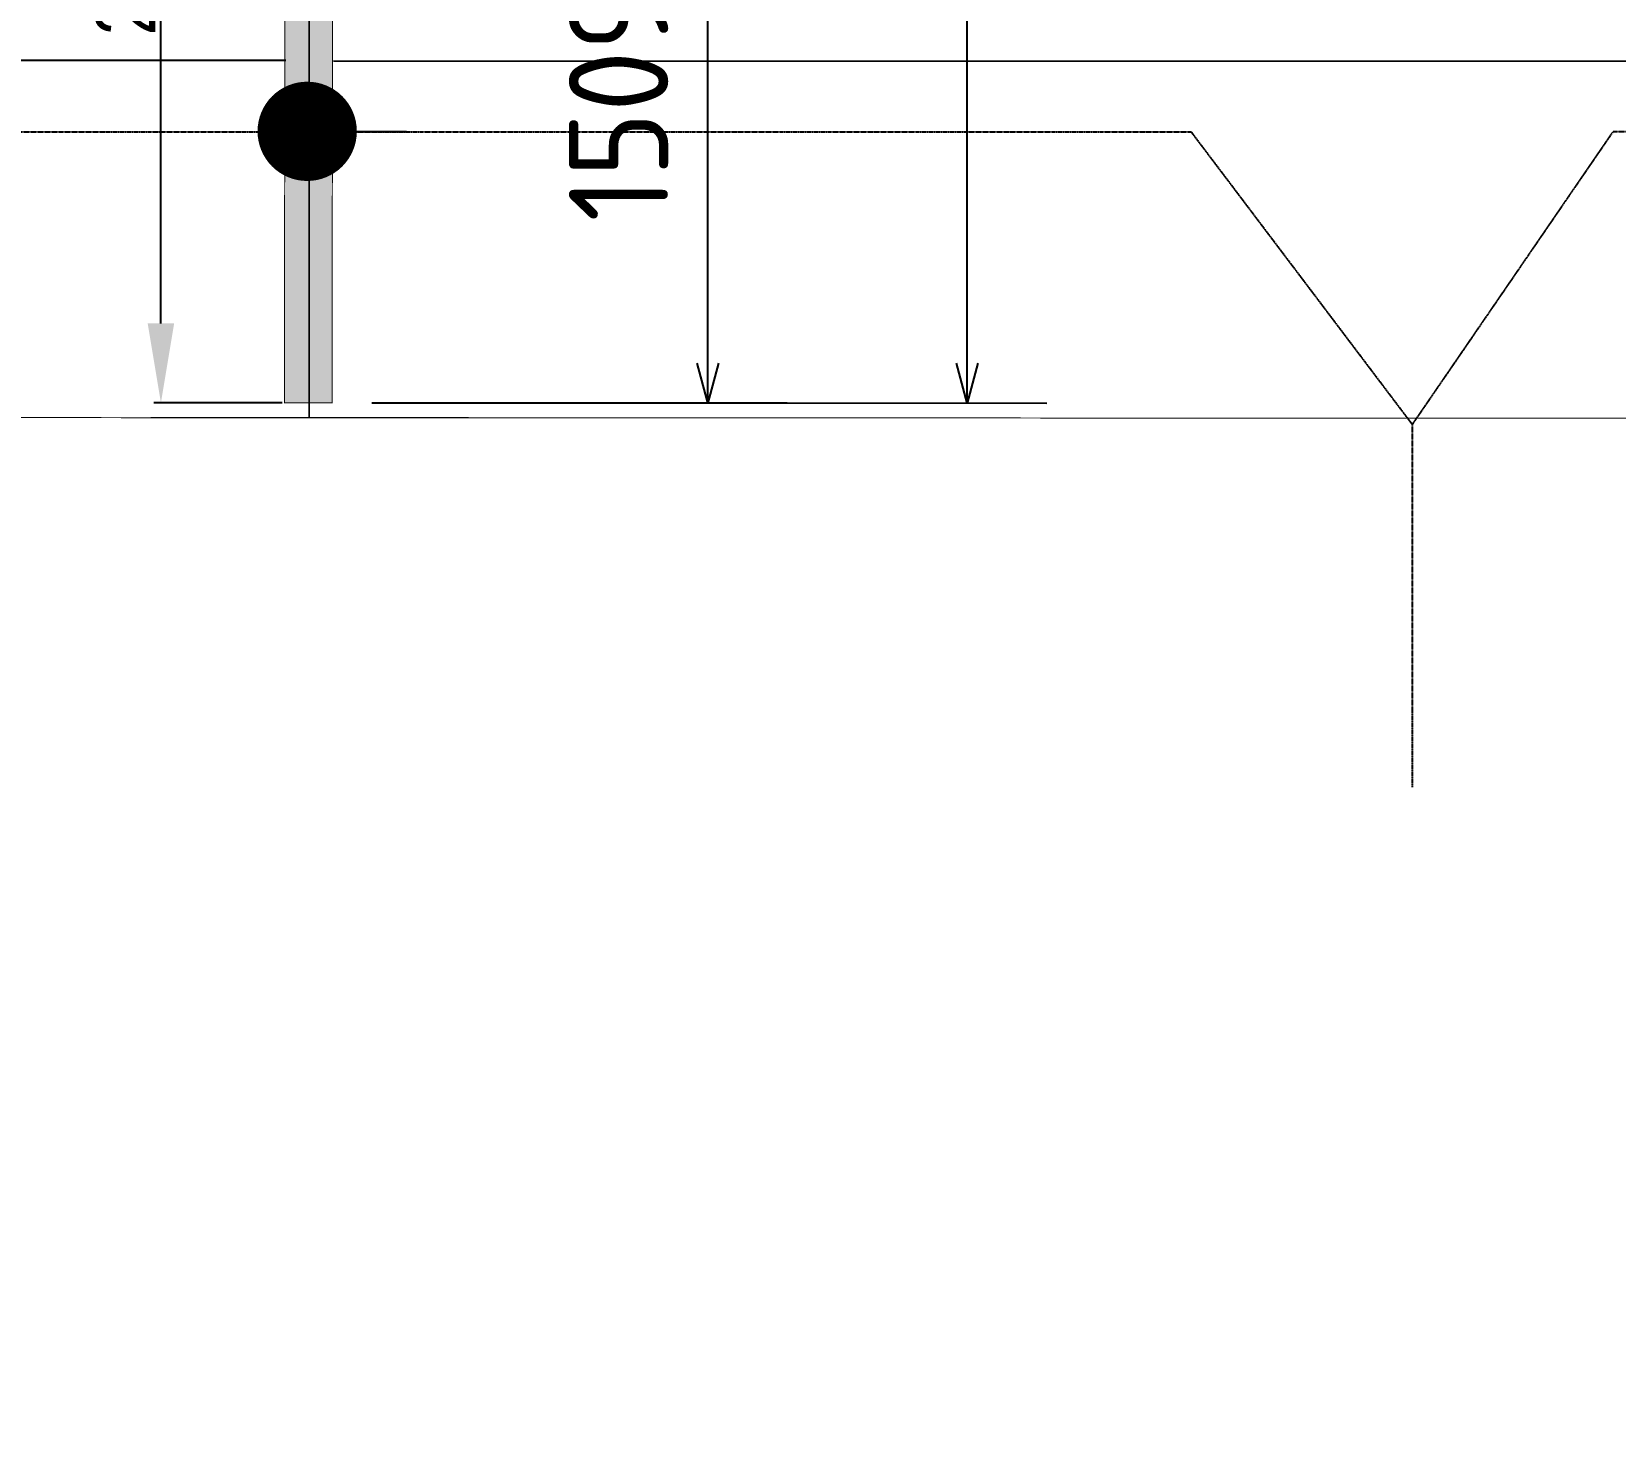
# Model space of a CAD drawing. Header units: centimetres. Extents: x -6122352 to 6876996, y -1694241 to 2592194.
# Drawn here: x 109486 to 113473, y -49293 to -45721 of the extents above; entities that cross this region are included whole.
import ezdxf
from ezdxf.xclip import XClip

# ---------------------------------------------------------------- set-up
doc = ezdxf.new("R2010")
doc.units = ezdxf.units.CM
doc.header["$MEASUREMENT"] = 0
doc.header["$XCLIPFRAME"] = 2
doc.header["$PDMODE"] = 66
doc.header["$PDSIZE"] = 100
doc.linetypes.add('CENTER', pattern=[2, 1.25, -0.25, 0.25, -0.25])
doc.linetypes.add('DASHED2', pattern=[0.375, 0.25, -0.125])
doc.layers.get('Defpoints').update_dxf_attribs({"color": 255, "linetype": 'CENTER'})
for name, color, linetype, lineweight in [('23585-XR-AR-DAMAC PLOT LIMITS$0$1-Mid units', 41, 'Continuous', 5), ('@ Foundations', 4, 'DASHED2', 50), ('A-ANNO-TEXT', 3, 'Continuous', 25), ('XR-AR-MID-SETTING OUT FOR MASTER$0$23585-XR-AR-MID-GROUND FLOOR$0$$A-GLAZ-WNDO', 232, 'Continuous', 9), ('XR-AR-MID-SETTING OUT FOR MASTER$0$23585-XR-AR-MID-GROUND FLOOR$0$A-GLAZ-SILL', 8, 'Continuous', 5), ('XR-AR-MID-SETTING OUT FOR MASTER$0$23585-XR-AR-MID-GROUND FLOOR$0$A-GLAZ-WNDO', 232, 'Continuous', 9), ('XR-AR-MID-SETTING OUT FOR MASTER$0$23585-XR-AR-MID-GROUND FLOOR$0$A-WALL', 7, 'Continuous', 30), ('XR-AR-MID-SETTING OUT FOR MASTER$0$23585-XR-AR-MID-GROUND FLOOR$0$S-COLS', 51, 'Continuous', 40)]:
    doc.layers.add(name, color=color, linetype=linetype, lineweight=lineweight)
for name, color, linetype in [('@MI-REF LAYER', 7, 'Continuous'), ('@MI-TYPE-02', 6, 'Continuous'), ('B_TH_4', 7, 'Continuous'), ('XR-AR-MID-SETTING OUT FOR MASTER$0$23585-XR-AR-MID-GROUND FLOOR$0$A-Flor-Strs', 1, 'Continuous'), ('XR-AR-MID-SETTING OUT FOR MASTER$0$23585-XR-AR-MID-GROUND FLOOR$0$GS-HATCH-FLOOR TILE', 251, 'Continuous')]:
    doc.layers.add(name, color=color, linetype=linetype)
doc.styles.add('JWC 1.50MM', font='GOTHIC.TTF', dxfattribs={"width": 0.8, "height": 1.5})
doc.styles.add('Schueco-BEMSTIL', font='isocpeur.ttf', dxfattribs={"width": 0.9})
doc.dimstyles.new('JWC - 1.5', dxfattribs={"dimtxt": 1.5, "dimasz": 2, "dimexe": 0.18, "dimexo": 0.06, "dimgap": 0.09, "dimtad": 1, "dimtoh": 1, "dimdec": 0, "dimzin": 0, "dimdsep": 46, "dimtxsty": 'JWC 1.50MM', "dimcen": 0.09, "dimclrd": 1, "dimclre": 1, "dimclrt": 2, "dimadec": 0, "dimazin": 0, "dimtfac": 1, "dimtdec": 0, "dimtofl": 0, "dimtmove": 0, "dimatfit": 3, "dimfxl": 30, "dimtolj": 1, "dimtzin": 0, "dimarcsym": 0})
doc.dimstyles.new('MI- JWC-TXT-2.5 MM', dxfattribs={"dimscale": 1.5, "dimtxt": 2.5, "dimasz": 1, "dimexe": 2, "dimexo": 1, "dimgap": 1, "dimtad": 1, "dimdec": 0, "dimdsep": 46, "dimtxsty": 'Schueco-BEMSTIL', "dimblk": 'OPEN30', "dimcen": 0, "dimdle": 2, "dimclrd": 140, "dimclre": 8, "dimclrt": 40, "dimadec": 0, "dimazin": 2, "dimtfac": 1, "dimtdec": 0, "dimtix": 1, "dimtmove": 2, "dimatfit": 3, "dimldrblk": 'OPEN', "dimfxl": 2, "dimlwd": -1, "dimlwe": -1, "dimarcsym": 0})

# ---------------------------------------------------------------- blocks, each defined once
blk = doc.blocks.new('23585-XR-AR-DAMAC PLOT LIMITS')
at = {"layer": '23585-XR-AR-DAMAC PLOT LIMITS$0$1-Mid units', "color": 251, "true_color": 0x636466}
for points in [[(496497.2200999996, 2768949.621300001), (496501.2735000001, 2768954.0451), (496518.9687000001, 2768937.8313), (496514.9150999999, 2768933.4077)], [(496493.1666999999, 2768945.1975), (496497.2200999996, 2768949.621300001), (496514.9150999999, 2768933.4077), (496510.8617000002, 2768928.983899999)]]:
    blk.add_lwpolyline(points, close=True, dxfattribs=at)
blk = doc.blocks.new('A$Cf093b529')
at = {"layer": 'A-ANNO-TEXT'}
blk.add_blockref('23585-XR-AR-DAMAC PLOT LIMITS', (-495391.9901121984, -2768603.441896566), dxfattribs=at)
blk = doc.blocks.new('XR-AR-MID-SETTING OUT FOR MASTER$0$23585-XR-AR-MID-GROUND FLOOR$0$945-4P-1-101-GROUND FLOOR PLAN$0$XR-MIDDLE-GROUND FLOOR PLAN$0$A$C446944C1')
at = {"layer": 'XR-AR-MID-SETTING OUT FOR MASTER$0$23585-XR-AR-MID-GROUND FLOOR$0$A-GLAZ-SILL', "color": 252}
blk.add_line((-2.733431756496429e-07, -4.737777635455132e-05), (5.199999726377428, -4.737754352390766e-05), dxfattribs=at)
blk.add_lwpolyline([(2.991923328721896, -0.02284434624016285), (2.991923328721896, -0.1242443462833762), (3.106152522144839, -0.07354434579610825), (2.991923328721896, -0.02284434624016285)], dxfattribs=at)
at = {"layer": 'XR-AR-MID-SETTING OUT FOR MASTER$0$23585-XR-AR-MID-GROUND FLOOR$0$A-GLAZ-WNDO', "color": 252}
for p, q in [((5.199999726610258, 0.2499526219908148), (-2.735760062932968e-07, 0.2499526222236454)), ((3.864999726880342, 0.0999526223167777), (3.864999726880342, 0.2499526224564761)), ((3.914999726694077, 0.2499526222236454), (3.914999726694077, 0.09995262185111642)), ((5.149999726563692, 0.09995262254960835), (5.149999726796523, 0.2499526222236454)), ((5.199999726610258, 0.2499526219908148), (5.199999726377428, -4.737754352390766e-05)), ((-2.733431756496429e-07, 0.09995262208394706), (2.599999726517126, 0.09995262185111642)), ((5.199999726610258, 0.0999526223167777), (2.599999726517126, 0.09995262185111642))]:
    blk.add_line(p, q, dxfattribs=at)
blk.add_lwpolyline([(3.914999726694077, 0.1999526221770793), (5.149999726796523, 0.1999526219442487)], dxfattribs=at)
for points in [[(2.51999972644262, 0.03995262226089835), (1.304999726824462, 0.03995262226089835), (1.304999726824462, 0.08995262207463384), (2.519999726675451, 0.08995262207463384)], [(2.599999726517126, 0.03995262226089835), (2.51999972644262, 0.03995262226089835), (2.519999726675451, 0.08995262207463384), (2.599999726517126, 0.08995262254029512)], [(2.599999726517126, 0.03995262226089835), (2.679999726591632, 0.03995262202806771), (2.679999726591632, 0.08995262254029512), (2.599999726517126, 0.08995262254029512)], [(2.679999726591632, 0.03995262202806771), (3.89499972644262, 0.039952622493729), (3.894999726675451, 0.08995262207463384), (2.679999726591632, 0.08995262254029512)], [(3.974999726749957, 0.039952622493729), (3.89499972644262, 0.039952622493729), (3.894999726675451, 0.08995262207463384), (3.974999726749957, 0.08995262230746448)]]:
    blk.add_lwpolyline(points, close=True, dxfattribs=at)
blk = doc.blocks.new('XR-AR-MID-SETTING OUT FOR MASTER$0$23585-XR-AR-MID-GROUND FLOOR$0$A$C08698786')
at = {"layer": 'XR-AR-MID-SETTING OUT FOR MASTER$0$23585-XR-AR-MID-GROUND FLOOR$0$S-COLS', "color": 252, "lineweight": 30}
blk.add_lwpolyline([(-100.1414103507996, 18727.55777406693), (-100.141410112381, 17727.55777406693), (99.85858964920044, 17727.55777430534), (99.85858988761902, 18727.55777430534)], close=True, dxfattribs=at)
blk = doc.blocks.new('XR-AR-MID-SETTING OUT FOR MASTER')
at = {"layer": 'XR-AR-MID-SETTING OUT FOR MASTER$0$23585-XR-AR-MID-GROUND FLOOR$0$A-Flor-Strs', "color": 8}
blk.add_line((60.04151019822535, 20372.92400187173), (5940.031380742199, 20372.65280095958), dxfattribs=at)
at = {"layer": 'XR-AR-MID-SETTING OUT FOR MASTER$0$23585-XR-AR-MID-GROUND FLOOR$0$A-WALL', "color": 8}
for points in [[(99.99999931454659, 19472.65428209305), (-99.99999925494194, 19472.65428256989), (-99.998236566782, 5500.00000667572), (100.0017631351948, 5500.000006198883), (99.9995484650135, 8850.141927242279), (1100.048611491919, 8850.10940027237), (1100.048611015081, 8950.109399795532), (100.03925588727, 8950.072475910187), (100.0088088810444, 10949.9982419014), (2099.951952844858, 10949.99824142456), (2099.998660355806, 9950.143901348114), (2199.988806992769, 9950.143900871277), (2200.057162195444, 11149.97698402405), (2100.075846284628, 11149.97698354721), (2100.039519578218, 11049.97698402405), (100.0088088810444, 11049.99824142456)], [(100.0000008046627, 19472.65428304672), (400.0004432499409, 19472.65428209305), (400.0004433095455, 19222.70159435272), (99.99999997019768, 19222.70159482956)]]:
    blk.add_lwpolyline(points, close=True, dxfattribs=at)
at = {"layer": 'XR-AR-MID-SETTING OUT FOR MASTER$0$23585-XR-AR-MID-GROUND FLOOR$0$$A-GLAZ-WNDO', "color": 8, "xscale": -1000, "yscale": 1000, "zscale": 1000}
blk.add_blockref('XR-AR-MID-SETTING OUT FOR MASTER$0$23585-XR-AR-MID-GROUND FLOOR$0$945-4P-1-101-GROUND FLOOR PLAN$0$XR-MIDDLE-GROUND FLOOR PLAN$0$A$C446944C1', (5600.000170022249, 19222.70166015625), dxfattribs=at)
at = {"layer": 'XR-AR-MID-SETTING OUT FOR MASTER$0$23585-XR-AR-MID-GROUND FLOOR$0$GS-HATCH-FLOOR TILE', "color": 8}
blk.add_blockref('XR-AR-MID-SETTING OUT FOR MASTER$0$23585-XR-AR-MID-GROUND FLOOR$0$A$C08698786', (-1.490116119384766e-07, 0), dxfattribs=at)
blk = doc.blocks.new('MID UNIT')
at = {"xscale": 0.001, "yscale": 0.001, "zscale": 0.001}
blk.add_blockref('XR-AR-MID-SETTING OUT FOR MASTER', (0, 0), dxfattribs=at)
blk = doc.blocks.new('TH_4')
at = {"xscale": -1}
blk.add_blockref('MID UNIT', (495814.3053798475, 2769130.514097063), dxfattribs=at)
blk.add_blockref('MID UNIT', (495814.3053798428, 2769130.514097063))
blk = doc.blocks.new('A$C780da55d')
at = {"layer": 'B_TH_4', "xscale": 1.000039159572381, "yscale": 1.000039159572381, "zscale": 1.000039159572381}
blk.add_blockref('TH_4', (-495814.0704651335, -2769239.302089663), dxfattribs=at)
blk = doc.blocks.new('23585-XR-AR-MALDIVE-2$0$TH_4')
blk.add_blockref('A$C780da55d', (495794.655359471, 2769130.864096801))
at = {"layer": '@ Foundations', "linetype": 'DASHED2', "ltscale": 0.25}
blk.add_lwpolyline([(495813.2805292943, 2769147.567329024), (495815.3305292943, 2769147.567329024), (495815.3305292943, 2769149.917329025), (495813.2805292943, 2769149.917329025)], close=True, dxfattribs=at)
blk = doc.blocks.new('_Dot')
at = {"color": 0, "linetype": 'ByBlock', "lineweight": -2}
blk.add_line((-0.5, 0), (-1, 0), dxfattribs=at)
at = {"color": 0, "linetype": 'ByBlock', "const_width": 0.5}
blk.add_lwpolyline([(-0.25, 0, 1), (0.25, 0, 1)], format="xyb", close=True, dxfattribs=at)
blk = doc.blocks.new('_Open30')
at = {"color": 0, "linetype": 'ByBlock', "lineweight": -2}
for p, q in [((-1, 0.26794919), (0, 0)), ((0, 0), (-1, -0.26794919)), ((0, 0), (-1, 0))]:
    blk.add_line(p, q, dxfattribs=at)
blk = doc.blocks.new('*D3403')
at = {"layer": '@MI-TYPE-02', "color": 8, "transparency": 16777216}
for p, q in [((-8763.587747998012, -6260.112525587274), (-8763.63587426379, -7958.763245484304)), ((-4345.548798783101, -6261.732897245774), (-4345.596882686804, -7958.88841760841))]:
    blk.add_line(p, q, dxfattribs=at)
at = {"layer": '@MI-TYPE-02', "color": 140, "transparency": 16777216}
blk.add_line((-8663.63020789291, -7758.766078770082), (-4445.591216235653, -7758.885584483173), dxfattribs=at)
at = {"layer": 'Defpoints', "color": 0, "transparency": 16777216}
for p in [(-8763.584914792502, -6160.11252562741), (-4345.545965577591, -6161.732897285909), (-4345.591216275786, -7758.88841768868)]:
    blk.add_point(p, dxfattribs=at)
at = {"layer": '@MI-TYPE-02', "color": 140, "transparency": 16777216, "xscale": 100, "yscale": 100, "zscale": 100}
for p, rotation in [((-8763.630207852773, -7758.763245564574), 179.9983766928187), ((-4345.591216275788, -7758.88841768868), 359.9983766928187)]:
    blk.add_blockref('_Open30', p, dxfattribs=dict(at, rotation=rotation))
at = {"layer": '@MI-TYPE-02', "color": 40, "transparency": 16777216, "insert": (-6565.071490281434, -7533.82553516098), "char_height": 250, "attachment_point": 5, "rotation": 359.99837669281874, "style": 'Schueco-BEMSTIL'}
blk.add_mtext('4418', dxfattribs=at)
blk = doc.blocks.new('_Open')
at = {"color": 0, "linetype": 'ByBlock', "lineweight": -2}
for p, q in [((-1, 0.1666666666666667), (0, 0)), ((-1, -0.1666666666666667), (0, 0)), ((0, 0), (-1, 0))]:
    blk.add_line(p, q, dxfattribs=at)
blk = doc.blocks.new('*D3405')
at = {"color": 1, "lineweight": -2, "transparency": 16777216}
for p, q in [((-8763.560173129517, -6034.112528178011), (-8763.560173129517, -5710.853828332969)), ((-8563.560173129517, -5728.853828332969), (-6754.540698522062, -5728.853828332969)), ((-6554.540698522062, -6034.922714007276), (-6554.540698522062, -5710.853828332969))]:
    blk.add_line(p, q, dxfattribs=at)
at = {"color": 1, "transparency": 16777216}
for points in [[(-8563.560173129517, -5695.520494999636), (-8563.560173129517, -5762.187161666302), (-8763.560173129517, -5728.853828332969)], [(-6754.540698522062, -5695.520494999636), (-6754.540698522062, -5762.187161666302), (-6554.540698522062, -5728.853828332969)]]:
    blk.add_solid(points, dxfattribs=at)
at = {"layer": 'Defpoints', "color": 0, "transparency": 16777216}
for p in [(-6554.540698522062, -5728.853828332969), (-8763.560173129517, -6040.112528178011), (-6554.540698522062, -6040.922714007276)]:
    blk.add_point(p, dxfattribs=at)
at = {"color": 2, "transparency": 16777216, "insert": (-7659.050435825789, -5641.08088475717), "char_height": 150, "attachment_point": 5, "style": 'JWC 1.50MM'}
blk.add_mtext('\\A1;2209', dxfattribs=at)
blk = doc.blocks.new('*D3538')
at = {"color": 8, "transparency": 16777216}
for p, q in [((-8763.584914792504, -6260.11252562741), (-8763.584914792504, -7305.817373424536)), ((-7254.5530693536, -6700.922712731972), (-7254.5530693536, -7305.817373424536))]:
    blk.add_line(p, q, dxfattribs=at)
at = {"color": 140, "transparency": 16777216}
blk.add_line((-8663.584914792504, -7105.817373424536), (-7354.5530693536, -7105.817373424536), dxfattribs=at)
at = {"layer": 'Defpoints', "color": 0, "transparency": 16777216}
for p in [(-8763.584914792504, -6160.11252562741), (-7254.5530693536, -6600.922712731972), (-7254.5530693536, -7105.817373424536)]:
    blk.add_point(p, dxfattribs=at)
at = {"color": 140, "transparency": 16777216, "xscale": 100, "yscale": 100, "zscale": 100, "rotation": 180}
blk.add_blockref('_Open30', (-8763.584914792504, -7105.817373424536), dxfattribs=at)
at = {"color": 140, "transparency": 16777216, "xscale": 100, "yscale": 100, "zscale": 100}
blk.add_blockref('_Open30', (-7254.5530693536, -7105.817373424536), dxfattribs=at)
at = {"color": 40, "transparency": 16777216, "insert": (-8009.068992073052, -6880.817373424536), "char_height": 250, "attachment_point": 5, "style": 'Schueco-BEMSTIL'}
blk.add_mtext('1509', dxfattribs=at)
blk = doc.blocks.new('G6-Partition Walls')
at = {"layer": '@MI-TYPE-02'}
h = blk.add_hatch(color=256, dxfattribs=at)
h.dxf.hatch_style = 1
h.paths.add_polyline_path([(-8541.848166098527, -40.88074224028969), (-8541.872907761543, -160.8807396896445), (-4353.582160762395, -161.8629796194436), (-4353.557419099379, -41.86298217007425)])
h.paths.add_polyline_path([(-8763.560173129517, -6040.112528178011), (-8763.584914792504, -6160.11252562741), (-4345.545965577592, -6161.732897285925), (-4345.521223914606, -6041.732899836541)])
h.paths.add_polyline_path([(-8542.19776121981, -12160.61579771977), (-8542.215580055898, -12040.61579904273), (-4353.924783344119, -12039.87460564774), (-4353.906964507973, -12159.87460432477)])
h.paths.add_polyline_path([(-8463.178936703334, -18160.78914379676), (-8463.196755539451, -18040.78914511974), (-4346.711233538779, -18040.01476849896), (-4346.693414702633, -18160.01476717599)])
at = {"layer": '@MI-TYPE-02', "const_width": 2.5}
blk.add_lwpolyline([(-8763.560173129517, -6040.112528178011), (-8763.584914792504, -6160.11252562741), (-4345.545965577592, -6161.732897285925), (-4345.521223914606, -6041.732899836541)], close=True, dxfattribs=at)
at = {"color": 94}
dim = blk.add_linear_dim(base=(-6554.540698522062, -5728.853828332969), p1=(-8763.560173129517, -6040.112528178011), p2=(-6554.540698522062, -6040.922714007276), dimstyle='JWC - 1.5', dxfattribs=at)
dim.commit()
dim.dimension.update_dxf_attribs({"geometry": '*D3405', "text_midpoint": (-7659.050435825789, -5641.08088475717)})
dim = blk.add_linear_dim(base=(-7254.5530693536, -7105.817373424536), p1=(-8763.584914792504, -6160.11252562741), p2=(-7254.5530693536, -6600.922712731972), dimstyle='MI- JWC-TXT-2.5 MM')
dim.commit()
dim.dimension.update_dxf_attribs({"geometry": '*D3538', "text_midpoint": (-8009.068992073052, -6880.817373424536)})
at = {"layer": '@MI-TYPE-02'}
dim = blk.add_linear_dim(base=(-4345.591216275786, -7758.88841768868), p1=(-8763.584914792504, -6160.11252562741), p2=(-4345.545965577592, -6161.73289728591), angle=179.9983766928187, dimstyle='MI- JWC-TXT-2.5 MM', dxfattribs=at)
dim.commit()
dim.dimension.update_dxf_attribs({"geometry": '*D3403', "text_midpoint": (-6565.077864993827, -7758.825535070674), "dimtype": 128})

msp = doc.modelspace()

# ---------------------------------------------------------------- hatches: boundary and pattern name
at = {"layer": '@MI-REF LAYER'}
h = msp.add_hatch(dxfattribs=at)
h.set_pattern_fill('ANSI31', color=256, scale=1999.999998458916, angle=186.7183412143764)
h.set_pattern_definition([(231.7183412143764, (-2377109729.195271, -1504175463.930205), (196.2436825049419, -154.8819453021617), [])])
h.paths.add_polyline_path([(92035.31763293699, -46386.74750174874), (98285.51812605065, -46389.01411387498), (98285.2744578933, -46689.643676715), (122086.7066370799, -46698.27517229449), (122086.6810132238, -46397.6455120784), (128336.9261988696, -46399.91213809227), (128331.7051584949, -60673.74228625406), (92030.1412840844, -60660.57766661714)])

# ---------------------------------------------------------------- block references
at = {"layer": '@MI-REF LAYER', "xscale": 1000, "yscale": 1000, "zscale": 1000, "rotation": 312.4882903633292}
msp.add_blockref('A$Cf093b529', (-891608.7329339073, 539022.7201118186), dxfattribs=at)

# ---------------------------------------------------------------- next in the draw order: block references
at = {"layer": '@MI-REF LAYER'}
ref = msp.add_blockref('23585-XR-AR-MALDIVE-2$0$TH_4', (-496708308.9250081, -2769016694.247801), dxfattribs=dict(at, xscale=999.9999999999998, yscale=999.9999999999998, zscale=999.9999999999998, rotation=359.9792219101151))
XClip(ref).set_block_clipping_path([(495793.2137545161, 2769154.449821201), (495793.2181900763, 2769130.5098148417), (495835.2554805507, 2769130.5175940366), (495835.25201581605, 2769154.457406833), (495826.30384195363, 2769154.416100683), (495820.30383683974, 2769154.414955032), (495814.3038321161, 2769154.413809383), (495808.30382739194, 2769154.4126637317), (495802.30382266873, 2769154.411518081)])

# ---------------------------------------------------------------- next in the draw order: linework, layer by layer
at = {"layer": '@MI-REF LAYER', "const_width": 5}
msp.add_lwpolyline([(92030.141284055, -60660.57766658507), (92035.31763291845, -46386.74750176573), (98285.51812590046, -46389.01411395808), (98285.27445768077, -46689.64367685189), (122086.7066371892, -46698.2751722094), (122086.6810130913, -46397.6455121436), (128336.926206142, -46399.8925658239), (128331.7051584052, -60673.74228632382)], close=True, dxfattribs=at)

# ---------------------------------------------------------------- next in the draw order: block references
at = {"layer": '@MI-REF LAYER', "extrusion": (7.325489259026273e-12, 6.924061130985904e-09, 1), "xscale": -250, "yscale": 250, "zscale": 250, "rotation": 359.8945074406977}
msp.add_blockref('_Dot', (110179.872325929, -45971.58133815047, -22.46053979498249), dxfattribs=at)

# ---------------------------------------------------------------- next in the draw order: wipeouts: each hides what was drawn before it
at = {"color": 10}
msp.add_wipeout([(92035.31763293699, -46386.74750174876), (98285.51812605065, -46389.01411387499), (98285.2744578933, -46689.643676714986), (122086.70663707989, -46698.2751722945), (122086.68101322386, -46397.64551207841), (128336.9261988696, -46399.91213809227), (128331.70515849491, -60673.74228625407), (92030.14128408438, -60660.577666617144)], dxfattribs=at).dxf.layer = '@MI-REF LAYER'

# ---------------------------------------------------------------- next in the draw order: linework, layer by layer
at = {"layer": '@MI-REF LAYER', "linetype": 'DASHED2', "extrusion": (1.726954245872189e-12, -7.460188284697674e-09, 1)}
for points, elevation in [([(98181.34664346631, -45971.17968361485), (112404.9400144823, -45972.83539908512), (112961.6511666865, -46709.67859795554)], -22.45987913168145), ([(122181.3643127767, -45970.05668827335), (113466.9498829709, -45972.5982577517), (112961.6511666865, -46709.67859795554)], -22.45987913168145), ([(112961.6511666865, -46709.67859795554), (112961.8711922296, -47896.64072238831)], -22.45988719585797)]:
    msp.add_lwpolyline(points, dxfattribs=dict(at, elevation=elevation))

# ---------------------------------------------------------------- next in the draw order: block references
at = {"layer": '@MI-TYPE-02', "rotation": 89.9898100330467}
msp.add_blockref('G6-Partition Walls', (104084.3207224413, -37890.68311821189), dxfattribs=at)

# ---------------------------------------------------------------- next in the draw order: wipeouts: each hides what was drawn before it
at = {"color": 6}
msp.add_wipeout([(111183.45456280344, -47622.64665801528), (118369.17817775033, -47624.093837427), (118368.5132507425, -50925.68268701778), (111182.78963579034, -50924.235509725106)], dxfattribs=at).translate(0, 0, -20.73480818323025).dxf.layer = '@MI-REF LAYER'

doc.saveas('drawing.dxf')
